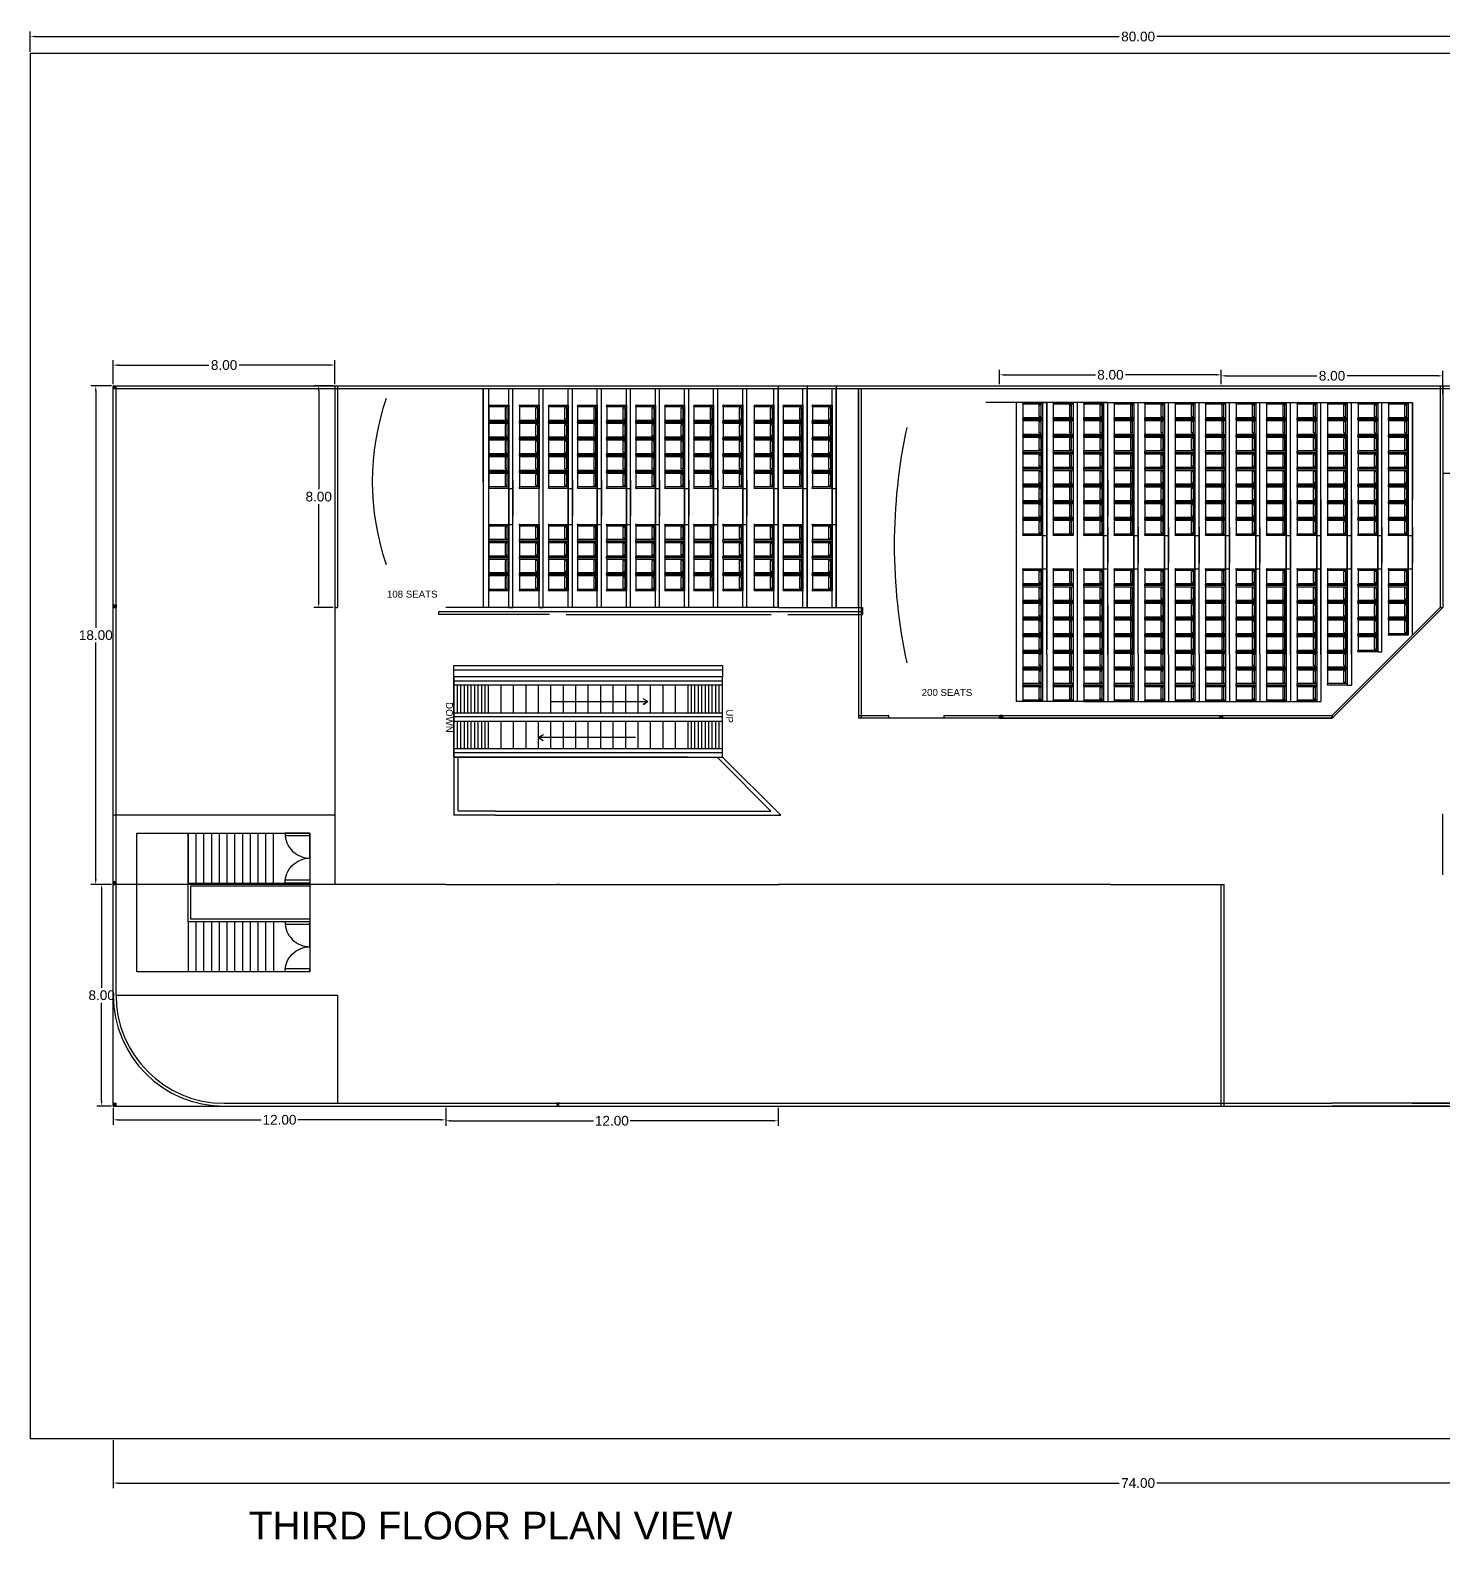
# Model space of a CAD drawing. Header units: metres. Extents: x 53 to 321, y 12 to 144.
# Drawn here: x 149.2 to 200.2, y 89.5 to 144 of the extents above; entities that cross this region are included whole.
import ezdxf

# ---------------------------------------------------------------- set-up
doc = ezdxf.new("R2010")
doc.units = ezdxf.units.M
doc.header["$MEASUREMENT"] = 0
doc.linetypes.add('ACAD_ISO03W100', pattern=[30, 12, -18])
for name, color, linetype in [('Dimensions', 50, 'Continuous'), ('doors', 190, 'Continuous'), ('Escalators', 130, 'Continuous'), ('Exterior', 7, 'Continuous'), ('Interior Boundaries', 252, 'Continuous'), ('Plot Boundary', 102, 'Continuous'), ('theater arrangements', 6, 'Continuous'), ('void', 211, 'Continuous')]:
    doc.layers.add(name, color=color, linetype=linetype)
doc.styles.get("Standard").update_dxf_attribs({"font": 'arial.ttf'})
doc.dimstyles.get("Standard").update_dxf_attribs({"dimtxt": 0.35, "dimasz": 0.18, "dimexe": 0.18, "dimexo": 0.0625, "dimgap": 0.09, "dimtad": 0, "dimtih": 1, "dimtoh": 1, "dimzin": 0, "dimdsep": 46, "dimtxsty": 'Standard', "dimcen": 0.5, "dimadec": 0, "dimazin": 0, "dimtfac": 1, "dimtofl": 0, "dimtmove": 0, "dimatfit": 3, "dimfxl": 1, "dimtolj": 1, "dimtzin": 0, "dimarcsym": 0})

# ---------------------------------------------------------------- blocks, each defined once
blk = doc.blocks.new('*D370')
at = {"layer": 'Defpoints', "color": 0, "transparency": 16777216}
for p in [(152.197, 93.173), (226.197, 93.173), (226.197, 91.562)]:
    blk.add_point(p, dxfattribs=at)
at = {"layer": 'Dimensions', "color": 0, "lineweight": -2, "transparency": 16777216}
for p, q in [((152.197, 93.111), (152.197, 91.382)), ((226.197, 93.111), (226.197, 91.382)), ((152.377, 91.562), (188.518, 91.562)), ((226.017, 91.562), (189.875, 91.562))]:
    blk.add_line(p, q, dxfattribs=at)
at = {"layer": 'Dimensions', "color": 0, "transparency": 16777216}
for points in [[(152.377, 91.592), (152.377, 91.532), (152.197, 91.562)], [(226.017, 91.592), (226.017, 91.532), (226.197, 91.562)]]:
    blk.add_solid(points, dxfattribs=at)
at = {"layer": 'Dimensions', "color": 0, "transparency": 16777216, "insert": (189.197, 91.562), "char_height": 0.35, "attachment_point": 5}
blk.add_mtext('\\A1;74.00', dxfattribs=at)
blk = doc.blocks.new('*D369')
at = {"layer": 'Defpoints', "color": 0, "transparency": 16777216}
for p in [(229.197, 143.785), (149.197, 143.173), (229.197, 143.173)]:
    blk.add_point(p, dxfattribs=at)
at = {"layer": 'Plot Boundary', "color": 0, "lineweight": -2, "transparency": 16777216}
for p, q in [((149.197, 143.236), (149.197, 143.965)), ((229.197, 143.236), (229.197, 143.965)), ((149.377, 143.785), (188.516, 143.785)), ((229.017, 143.785), (189.877, 143.785))]:
    blk.add_line(p, q, dxfattribs=at)
at = {"layer": 'Plot Boundary', "color": 0, "transparency": 16777216}
for points in [[(149.377, 143.815), (149.377, 143.755), (149.197, 143.785)], [(229.017, 143.815), (229.017, 143.755), (229.197, 143.785)]]:
    blk.add_solid(points, dxfattribs=at)
at = {"layer": 'Plot Boundary', "color": 0, "transparency": 16777216, "insert": (189.197, 143.785), "char_height": 0.35, "attachment_point": 5}
blk.add_mtext('\\A1;80.00', dxfattribs=at)
blk = doc.blocks.new('seat')
at = {"layer": 'theater arrangements'}
for p, q in [((-0.7, 0.3), (0, 0.3)), ((-0.7, -0.25), (-0.7, 0.25)), ((-0.7, 0.25), (0, 0.25)), ((-0.05, 0.2), (-0.13, 0.2)), ((-0.13, 0.2), (-0.13, -0.2)), ((-0.05, -0.2), (-0.05, 0.2)), ((0, 0.3), (0, 0.25)), ((0, 0.25), (0, -0.25)), ((0, 0.25), (0, -0.3)), ((0, -0.25), (-0.7, -0.25)), ((0, -0.3), (-0.7, -0.3)), ((-0.1, -0.2), (-0.13, -0.2)), ((-0.1, -0.2), (-0.05, -0.2)), ((0, -0.25), (-0.05, -0.25))]:
    blk.add_line(p, q, dxfattribs=at)
for centre in [(-0.7, 0.275), (-0.7, -0.275)]:
    blk.add_arc(centre, 0.025, 90, 270, dxfattribs=at)
blk = doc.blocks.new('*U378')
at = {"layer": 'theater arrangements'}
for p, q in [((0.2875, 5.4), (0.3775, 5.4)), ((0.2875, 5.4), (0.4375, 5.4)), ((0.4375, 4.2), (0.4375, 5.4)), ((0.2875, -3.7), (0.2875, 4.2)), ((0.4375, -3.7), (0.4375, 4.2)), ((0.2875, 0.6), (0.2875, -0.7)), ((0.2875, 0.6), (0.4375, 0.6)), ((0.4375, 0.25), (0.4375, 0.9)), ((0.4375, 0.9), (0.4375, -0.4)), ((0.2875, -0.6), (0.4375, -0.6)), ((0.4375, -3.7), (0.4375, -5.4))]:
    blk.add_line(p, q, dxfattribs=at)
for p in [(0.2875, 5.1), (0.2875, 4.5), (0.2875, 3.9), (0.2875, 3.3), (0.2875, 2.7), (0.2875, 2.1), (0.2875, 1.5), (0.2875, 0.9), (0.2875, -0.9), (0.2875, -1.5), (0.2875, -2.1), (0.2875, -2.7), (0.2875, -3.3), (0.2875, -3.9), (0.2875, -4.5), (0.2875, -5.1)]:
    blk.add_blockref('seat', p, dxfattribs=at)
blk = doc.blocks.new('*U379')
at = {"layer": 'theater arrangements', "color": 0, "linetype": 'ByBlock', "lineweight": -2, "transparency": 16777216}
for p in [(0, 0), (1.1, 0), (2.2, 0), (3.3, 0), (4.4, 0)]:
    blk.add_blockref('*U378', p, dxfattribs=at)
blk = doc.blocks.new('*D765')
at = {"layer": 'Defpoints', "color": 0, "transparency": 16777216}
for p in [(152.197, 93.173), (226.197, 93.173), (226.197, 91.562)]:
    blk.add_point(p, dxfattribs=at)
at = {"layer": 'Dimensions', "color": 0, "lineweight": -2, "transparency": 16777216}
for p, q in [((152.197, 93.111), (152.197, 91.382)), ((226.197, 93.111), (226.197, 91.382)), ((152.377, 91.562), (188.518, 91.562)), ((226.017, 91.562), (189.875, 91.562))]:
    blk.add_line(p, q, dxfattribs=at)
at = {"layer": 'Dimensions', "color": 0, "transparency": 16777216}
for points in [[(152.377, 91.592), (152.377, 91.532), (152.197, 91.562)], [(226.017, 91.592), (226.017, 91.532), (226.197, 91.562)]]:
    blk.add_solid(points, dxfattribs=at)
at = {"layer": 'Dimensions', "color": 0, "transparency": 16777216, "insert": (189.197, 91.562), "char_height": 0.35, "attachment_point": 5}
blk.add_mtext('\\A1;74.00', dxfattribs=at)
blk = doc.blocks.new('*D767')
at = {"layer": 'Defpoints', "color": 0, "transparency": 16777216}
for p in [(152.197, 105.173), (164.197, 105.173), (164.197, 104.676)]:
    blk.add_point(p, dxfattribs=at)
at = {"layer": 'Dimensions', "color": 0, "lineweight": -2, "transparency": 16777216}
for p, q in [((152.197, 105.111), (152.197, 104.496)), ((152.377, 104.676), (157.533, 104.676)), ((164.017, 104.676), (158.86, 104.676)), ((164.197, 105.111), (164.197, 104.496))]:
    blk.add_line(p, q, dxfattribs=at)
at = {"layer": 'Dimensions', "color": 0, "transparency": 16777216}
for points in [[(152.377, 104.706), (152.377, 104.646), (152.197, 104.676)], [(164.017, 104.706), (164.017, 104.646), (164.197, 104.676)]]:
    blk.add_solid(points, dxfattribs=at)
at = {"layer": 'Dimensions', "color": 0, "transparency": 16777216, "insert": (158.197, 104.676), "char_height": 0.35, "attachment_point": 5}
blk.add_mtext('\\A1;12.00', dxfattribs=at)
blk = doc.blocks.new('*D768')
at = {"layer": 'Defpoints', "color": 0, "transparency": 16777216}
for p in [(164.197, 105.173), (176.197, 105.173), (176.197, 104.641)]:
    blk.add_point(p, dxfattribs=at)
at = {"layer": 'Dimensions', "color": 0, "lineweight": -2, "transparency": 16777216}
for p, q in [((164.197, 105.111), (164.197, 104.461)), ((176.197, 105.111), (176.197, 104.461)), ((164.377, 104.641), (169.533, 104.641)), ((176.017, 104.641), (170.86, 104.641))]:
    blk.add_line(p, q, dxfattribs=at)
at = {"layer": 'Dimensions', "color": 0, "transparency": 16777216}
for points in [[(164.377, 104.671), (164.377, 104.611), (164.197, 104.641)], [(176.017, 104.671), (176.017, 104.611), (176.197, 104.641)]]:
    blk.add_solid(points, dxfattribs=at)
at = {"layer": 'Dimensions', "color": 0, "transparency": 16777216, "insert": (170.197, 104.641), "char_height": 0.35, "attachment_point": 5}
blk.add_mtext('\\A1;12.00', dxfattribs=at)
blk = doc.blocks.new('*D769')
at = {"layer": 'Defpoints', "color": 0, "transparency": 16777216}
for p in [(151.777, 113.173), (152.197, 113.173), (152.197, 105.173)]:
    blk.add_point(p, dxfattribs=at)
at = {"layer": 'Dimensions', "color": 0, "lineweight": -2, "transparency": 16777216}
for p, q in [((152.134, 113.173), (151.597, 113.173)), ((151.777, 112.993), (151.777, 109.442)), ((151.777, 105.353), (151.777, 108.905)), ((152.134, 105.173), (151.597, 105.173))]:
    blk.add_line(p, q, dxfattribs=at)
at = {"layer": 'Dimensions', "color": 0, "transparency": 16777216}
for points in [[(151.747, 112.993), (151.807, 112.993), (151.777, 113.173)], [(151.747, 105.353), (151.807, 105.353), (151.777, 105.173)]]:
    blk.add_solid(points, dxfattribs=at)
at = {"layer": 'Dimensions', "color": 0, "transparency": 16777216, "insert": (151.777, 109.173), "char_height": 0.35, "attachment_point": 5}
blk.add_mtext('\\A1;8.00', dxfattribs=at)
blk = doc.blocks.new('*D770')
at = {"layer": 'Defpoints', "color": 0, "transparency": 16777216}
for p in [(151.564, 131.173), (152.197, 131.173), (152.197, 113.173)]:
    blk.add_point(p, dxfattribs=at)
at = {"layer": 'Dimensions', "color": 0, "lineweight": -2, "transparency": 16777216}
for p, q in [((152.134, 131.173), (151.384, 131.173)), ((151.564, 130.993), (151.564, 122.442)), ((151.564, 113.353), (151.564, 121.905)), ((152.134, 113.173), (151.384, 113.173))]:
    blk.add_line(p, q, dxfattribs=at)
at = {"layer": 'Dimensions', "color": 0, "transparency": 16777216}
for points in [[(151.534, 130.993), (151.594, 130.993), (151.564, 131.173)], [(151.534, 113.353), (151.594, 113.353), (151.564, 113.173)]]:
    blk.add_solid(points, dxfattribs=at)
at = {"layer": 'Dimensions', "color": 0, "transparency": 16777216, "insert": (151.564, 122.173), "char_height": 0.35, "attachment_point": 5}
blk.add_mtext('\\A1;18.00', dxfattribs=at)
blk = doc.blocks.new('*D771')
at = {"layer": 'Defpoints', "color": 0, "transparency": 16777216}
for p in [(160.197, 131.924), (152.197, 131.173), (160.197, 131.173)]:
    blk.add_point(p, dxfattribs=at)
at = {"layer": 'Dimensions', "color": 0, "lineweight": -2, "transparency": 16777216}
for p, q in [((152.197, 131.236), (152.197, 132.104)), ((152.377, 131.924), (155.652, 131.924)), ((160.017, 131.924), (156.741, 131.924)), ((160.197, 131.236), (160.197, 132.104))]:
    blk.add_line(p, q, dxfattribs=at)
at = {"layer": 'Dimensions', "color": 0, "transparency": 16777216}
for points in [[(152.377, 131.954), (152.377, 131.894), (152.197, 131.924)], [(160.017, 131.954), (160.017, 131.894), (160.197, 131.924)]]:
    blk.add_solid(points, dxfattribs=at)
at = {"layer": 'Dimensions', "color": 0, "transparency": 16777216, "insert": (156.197, 131.924), "char_height": 0.35, "attachment_point": 5}
blk.add_mtext('\\A1;8.00', dxfattribs=at)
blk = doc.blocks.new('*D772')
at = {"layer": 'Defpoints', "color": 0, "transparency": 16777216}
for p in [(192.197, 131.571), (184.197, 131.173), (192.197, 131.173)]:
    blk.add_point(p, dxfattribs=at)
at = {"layer": 'Dimensions', "color": 0, "lineweight": -2, "transparency": 16777216}
for p, q in [((184.197, 131.236), (184.197, 131.751)), ((184.377, 131.571), (187.652, 131.571)), ((192.017, 131.571), (188.741, 131.571)), ((192.197, 131.236), (192.197, 131.751))]:
    blk.add_line(p, q, dxfattribs=at)
at = {"layer": 'Dimensions', "color": 0, "transparency": 16777216}
for points in [[(184.377, 131.601), (184.377, 131.541), (184.197, 131.571)], [(192.017, 131.601), (192.017, 131.541), (192.197, 131.571)]]:
    blk.add_solid(points, dxfattribs=at)
at = {"layer": 'Dimensions', "color": 0, "transparency": 16777216, "insert": (188.197, 131.571), "char_height": 0.35, "attachment_point": 5}
blk.add_mtext('\\A1;8.00', dxfattribs=at)
blk = doc.blocks.new('*D762')
at = {"layer": 'Defpoints', "color": 0, "transparency": 16777216}
for p in [(200.197, 131.536), (192.197, 131.173), (200.197, 130.823)]:
    blk.add_point(p, dxfattribs=at)
at = {"layer": 'Dimensions', "color": 0, "lineweight": -2, "transparency": 16777216}
for p, q in [((192.197, 131.236), (192.197, 131.716)), ((192.377, 131.536), (195.652, 131.536)), ((200.017, 131.536), (196.741, 131.536)), ((200.197, 130.886), (200.197, 131.716))]:
    blk.add_line(p, q, dxfattribs=at)
at = {"layer": 'Dimensions', "color": 0, "transparency": 16777216}
for points in [[(192.377, 131.566), (192.377, 131.506), (192.197, 131.536)], [(200.017, 131.566), (200.017, 131.506), (200.197, 131.536)]]:
    blk.add_solid(points, dxfattribs=at)
at = {"layer": 'Dimensions', "color": 0, "transparency": 16777216, "insert": (196.197, 131.536), "char_height": 0.35, "attachment_point": 5}
blk.add_mtext('\\A1;8.00', dxfattribs=at)
blk = doc.blocks.new('*D764')
at = {"layer": 'Defpoints', "color": 0, "transparency": 16777216}
for p in [(160.197, 131.173), (159.613, 123.173), (160.197, 123.173)]:
    blk.add_point(p, dxfattribs=at)
at = {"layer": 'Dimensions', "color": 0, "lineweight": -2, "transparency": 16777216}
for p, q in [((160.134, 131.173), (159.433, 131.173)), ((159.613, 130.993), (159.613, 127.442)), ((159.613, 123.353), (159.613, 126.905)), ((160.134, 123.173), (159.433, 123.173))]:
    blk.add_line(p, q, dxfattribs=at)
at = {"layer": 'Dimensions', "color": 0, "transparency": 16777216}
for points in [[(159.583, 130.993), (159.643, 130.993), (159.613, 131.173)], [(159.583, 123.353), (159.643, 123.353), (159.613, 123.173)]]:
    blk.add_solid(points, dxfattribs=at)
at = {"layer": 'Dimensions', "color": 0, "transparency": 16777216, "insert": (159.613, 127.173), "char_height": 0.35, "attachment_point": 5}
blk.add_mtext('\\A1;8.00', dxfattribs=at)
blk = doc.blocks.new('*D777')
at = {"layer": 'Defpoints', "color": 0, "transparency": 16777216}
for p in [(229.197, 143.785), (149.197, 143.173), (229.197, 143.173)]:
    blk.add_point(p, dxfattribs=at)
at = {"layer": 'Plot Boundary', "color": 0, "lineweight": -2, "transparency": 16777216}
for p, q in [((149.197, 143.236), (149.197, 143.965)), ((229.197, 143.236), (229.197, 143.965)), ((149.377, 143.785), (188.516, 143.785)), ((229.017, 143.785), (189.877, 143.785))]:
    blk.add_line(p, q, dxfattribs=at)
at = {"layer": 'Plot Boundary', "color": 0, "transparency": 16777216}
for points in [[(149.377, 143.815), (149.377, 143.755), (149.197, 143.785)], [(229.017, 143.815), (229.017, 143.755), (229.197, 143.785)]]:
    blk.add_solid(points, dxfattribs=at)
at = {"layer": 'Plot Boundary', "color": 0, "transparency": 16777216, "insert": (189.197, 143.785), "char_height": 0.35, "attachment_point": 5}
blk.add_mtext('\\A1;80.00', dxfattribs=at)
blk = doc.blocks.new('*U751')
at = {"layer": 'Exterior'}
blk.add_line((0, 0.9), (0, -0.9), dxfattribs=at)
blk = doc.blocks.new('*U752')
at = {"layer": 'Exterior', "color": 0, "linetype": 'ByBlock', "lineweight": -2, "transparency": 16777216}
for p in [(0, 3.2), (0.28, 3.2), (0.56, 3.2), (0.84, 3.2), (1.12, 3.2), (1.4, 3.2), (1.68, 3.2), (1.96, 3.2), (2.24, 3.2), (2.52, 3.2), (2.8, 3.2), (0, 0), (0.28, 0), (0.56, 0), (0.84, 0), (1.12, 0), (1.4, 0), (1.68, 0), (1.96, 0), (2.24, 0), (2.52, 0), (2.8, 0)]:
    blk.add_blockref('*U751', p, dxfattribs=at)
blk = doc.blocks.new('*U757')
at = {"layer": 'Escalators'}
blk.add_line((0, 0.5), (0, -0.5), dxfattribs=at)
blk = doc.blocks.new('*U758')
at = {"layer": 'Escalators', "color": 0, "linetype": 'ByBlock', "lineweight": -2, "transparency": 16777216}
for p in [(0, 1.3), (0.45, 1.3), (0.9, 1.3), (1.35, 1.3), (1.8, 1.3), (2.25, 1.3), (2.7, 1.3), (3.15, 1.3), (3.6, 1.3), (4.05, 1.3), (4.5, 1.3), (4.95, 1.3), (5.4, 1.3), (5.85, 1.3), (6.3, 1.3), (6.75, 1.3), (0, 0), (0.45, 0), (0.9, 0), (1.35, 0), (1.8, 0), (2.25, 0), (2.7, 0), (3.15, 0), (3.6, 0), (4.05, 0), (4.5, 0), (4.95, 0), (5.4, 0), (5.85, 0), (6.3, 0), (6.75, 0)]:
    blk.add_blockref('*U757', p, dxfattribs=at)
blk = doc.blocks.new('*U753')
at = {"layer": 'Escalators'}
blk.add_line((0, 0.5), (0, -0.5), dxfattribs=at)
blk = doc.blocks.new('*U754')
at = {"layer": 'Escalators', "color": 0, "linetype": 'ByBlock', "lineweight": -2, "transparency": 16777216}
for p in [(0, 1.3), (0.125, 1.3), (0.25, 1.3), (0.375, 1.3), (0.5, 1.3), (0.625, 1.3), (0.75, 1.3), (0.875, 1.3), (1, 1.3), (1.125, 1.3), (0, 0), (0.125, 0), (0.25, 0), (0.375, 0), (0.5, 0), (0.625, 0), (0.75, 0), (0.875, 0), (1, 0), (1.125, 0)]:
    blk.add_blockref('*U753', p, dxfattribs=at)
blk = doc.blocks.new('*U755')
at = {"layer": 'Escalators'}
blk.add_line((0, 0.5), (0, -0.5), dxfattribs=at)
blk = doc.blocks.new('*U756')
at = {"layer": 'Escalators', "color": 0, "linetype": 'ByBlock', "lineweight": -2, "transparency": 16777216}
for p in [(0, 1.3), (0.125, 1.3), (0.25, 1.3), (0.375, 1.3), (0.5, 1.3), (0.625, 1.3), (0.75, 1.3), (0.875, 1.3), (1, 1.3), (1.125, 1.3), (0, 0), (0.125, 0), (0.25, 0), (0.375, 0), (0.5, 0), (0.625, 0), (0.75, 0), (0.875, 0), (1, 0), (1.125, 0)]:
    blk.add_blockref('*U755', p, dxfattribs=at)

msp = doc.modelspace()

# ---------------------------------------------------------------- linework, layer by layer
at = {"layer": 'Dimensions'}
for p, q in [((167.997, 119.773), (171.497, 119.773)), ((171.497, 119.773), (171.323, 119.873)), ((171.497, 119.773), (171.323, 119.673)), ((171.323, 119.673), (171.497, 119.773)), ((167.547, 118.473), (167.72, 118.573)), ((167.72, 118.573), (167.547, 118.473)), ((171.047, 118.473), (167.547, 118.473)), ((167.547, 118.473), (167.72, 118.373)), ((200.147, 105.273), (200.097, 105.273))]:
    msp.add_line(p, q, dxfattribs=at)
at = {"layer": 'doors'}
msp.add_line((159.297, 110.023), (159.297, 110.123), dxfattribs=at)
for points in [[(159.297, 114.123), (159.297, 115.023), (158.397, 115.023, 0.414214)], [(159.297, 114.123), (159.297, 113.223), (158.397, 113.223, -0.414214)], [(159.297, 110.923), (159.297, 111.823), (158.397, 111.823, 0.414214)], [(159.297, 110.923), (159.297, 110.023), (158.397, 110.023, -0.414214)]]:
    msp.add_lwpolyline(points, format="xyb", close=True, dxfattribs=at)
for points in [[(159.297, 114.923), (159.197, 114.923), (158.397, 114.923)], [(159.297, 113.323), (159.197, 113.323), (158.397, 113.323)], [(159.297, 111.723), (159.197, 111.723), (158.397, 111.723)], [(159.297, 110.123), (159.197, 110.123), (158.397, 110.123)]]:
    msp.add_lwpolyline(points, dxfattribs=at)
at = {"layer": 'Escalators'}
for p, q in [((164.497, 120.523), (164.497, 120.673)), ((174.197, 120.673), (164.497, 120.673)), ((164.497, 120.373), (164.497, 120.523)), ((164.497, 120.373), (164.497, 120.523)), ((164.497, 120.523), (174.197, 120.523)), ((174.197, 117.773), (174.197, 120.673)), ((174.197, 120.373), (174.197, 120.523)), ((164.497, 119.373), (164.497, 120.373)), ((174.197, 120.373), (164.497, 120.373)), ((165.747, 119.373), (165.747, 120.373)), ((174.197, 119.373), (174.197, 120.373)), ((164.497, 119.223), (164.497, 119.373)), ((164.497, 119.223), (164.497, 119.373)), ((164.497, 119.373), (174.197, 119.373)), ((174.197, 119.223), (174.197, 119.373)), ((164.497, 119.073), (164.497, 119.223)), ((174.197, 119.223), (164.497, 119.223)), ((164.497, 118.073), (164.497, 119.073)), ((164.497, 119.073), (174.197, 119.073)), ((165.747, 118.073), (165.747, 119.073)), ((172.947, 118.073), (172.947, 119.073)), ((174.197, 119.073), (174.197, 119.223)), ((174.197, 119.073), (174.197, 119.223)), ((174.197, 118.073), (174.197, 119.073)), ((164.497, 117.923), (164.497, 118.073)), ((165.747, 118.073), (164.497, 118.073)), ((165.747, 117.923), (164.497, 117.923)), ((165.747, 117.923), (164.497, 117.923)), ((164.497, 117.773), (164.497, 117.923)), ((165.747, 117.773), (164.497, 117.773)), ((172.947, 118.073), (165.747, 118.073)), ((172.947, 117.923), (165.747, 117.923)), ((172.947, 117.773), (165.747, 117.773)), ((174.197, 118.073), (172.947, 118.073)), ((174.197, 117.923), (172.947, 117.923)), ((172.947, 117.773), (174.197, 117.773)), ((174.197, 117.923), (174.197, 118.073)), ((174.197, 117.773), (174.197, 117.923))]:
    msp.add_line(p, q, dxfattribs=at)
at = {"layer": 'Exterior'}
for p, q in [((152.197, 113.173), (152.197, 131.173)), ((152.197, 131.173), (216.197, 131.173)), ((152.197, 131.173), (152.297, 131.073)), ((152.297, 131.173), (152.197, 131.073)), ((152.197, 131.073), (216.197, 131.073)), ((152.297, 113.173), (152.297, 131.173)), ((160.197, 131.173), (160.197, 123.173)), ((160.197, 131.173), (176.197, 131.173)), ((160.297, 131.173), (160.297, 123.173)), ((176.197, 131.173), (176.197, 123.173)), ((176.197, 131.173), (184.197, 131.173)), ((179.097, 131.073), (179.097, 119.173)), ((179.097, 123.173), (179.097, 131.073)), ((179.197, 131.073), (179.197, 119.173)), ((192.197, 131.173), (200.197, 131.173)), ((200.097, 131.173), (200.097, 123.173)), ((200.197, 131.173), (200.197, 123.173)), ((200.197, 131.173), (200.197, 128.373)), ((200.197, 130.823), (200.197, 128.023)), ((200.197, 128.023), (205.397, 128.023)), ((152.197, 123.173), (152.197, 123.273)), ((152.197, 123.273), (152.297, 123.273)), ((152.297, 123.173), (152.197, 123.273)), ((152.297, 123.273), (152.197, 123.173)), ((152.297, 123.273), (152.297, 123.173)), ((152.197, 123.173), (152.297, 123.173)), ((160.197, 123.173), (160.297, 123.173)), ((163.947, 122.923), (163.947, 123.023)), ((163.947, 123.023), (176.698, 123.023)), ((167.947, 122.923), (163.947, 122.923)), ((168.547, 122.923), (175.947, 122.923)), ((176.197, 123.173), (176.297, 123.173)), ((176.547, 122.923), (179.247, 122.923)), ((176.698, 123.023), (179.247, 123.023)), ((179.247, 123.173), (179.247, 122.923)), ((200.197, 123.173), (196.197, 119.173)), ((196.197, 119.273), (200.097, 123.173)), ((200.097, 123.173), (200.197, 123.173)), ((179.097, 119.273), (180.197, 119.273)), ((180.197, 119.173), (179.097, 119.173)), ((180.197, 119.173), (180.197, 119.273)), ((182.197, 119.173), (182.197, 119.273)), ((182.197, 119.273), (184.197, 119.273)), ((184.197, 119.173), (182.197, 119.173)), ((184.197, 119.173), (184.197, 119.273)), ((184.197, 119.273), (184.297, 119.273)), ((184.197, 119.173), (184.297, 119.273)), ((184.297, 119.273), (184.197, 119.273)), ((184.197, 119.273), (184.297, 119.173)), ((184.197, 119.273), (192.247, 119.273)), ((184.197, 119.173), (184.297, 119.173)), ((184.297, 119.273), (184.297, 119.173)), ((192.247, 119.173), (184.297, 119.173)), ((192.147, 119.173), (192.147, 119.273)), ((192.147, 119.273), (192.247, 119.273)), ((192.247, 119.173), (192.147, 119.273)), ((192.147, 119.273), (192.147, 119.173)), ((192.147, 119.173), (192.247, 119.273)), ((192.147, 119.173), (192.247, 119.173)), ((192.247, 119.273), (192.247, 119.173)), ((192.247, 119.273), (196.197, 119.273)), ((196.197, 119.173), (192.247, 119.173)), ((196.197, 119.273), (196.197, 119.173)), ((196.197, 119.173), (196.197, 119.273)), ((200.197, 113.523), (200.197, 115.723)), ((154.897, 113.223), (154.897, 115.023)), ((157.977, 113.223), (157.977, 115.023)), ((152.297, 113.273), (152.197, 113.273)), ((152.197, 113.273), (152.197, 113.21)), ((152.197, 113.173), (152.297, 113.273)), ((152.297, 113.273), (152.197, 113.273)), ((152.197, 113.273), (152.297, 113.173)), ((152.197, 113.21), (152.197, 113.173)), ((152.197, 105.173), (152.197, 113.173)), ((152.197, 113.173), (152.297, 113.173)), ((152.297, 113.173), (152.297, 113.273)), ((152.297, 109.173), (152.297, 113.173)), ((154.897, 113.223), (157.977, 113.223)), ((154.897, 111.823), (154.897, 113.223)), ((157.977, 113.223), (159.297, 113.223)), ((168.197, 113.173), (168.297, 113.173)), ((168.197, 113.173), (168.297, 113.173)), ((168.297, 113.173), (168.197, 113.173)), ((168.197, 113.173), (168.297, 113.173)), ((168.297, 113.173), (168.197, 113.173)), ((168.197, 113.173), (168.297, 113.173)), ((176.147, 113.173), (176.247, 113.173)), ((192.197, 105.173), (192.197, 113.173)), ((192.297, 105.173), (192.297, 113.173)), ((157.977, 111.823), (154.897, 111.823)), ((159.297, 111.823), (157.977, 111.823)), ((157.977, 111.823), (157.977, 110.023)), ((152.197, 109.173), (152.197, 109.173)), ((152.297, 109.173), (160.297, 109.173)), ((160.297, 109.173), (160.297, 105.273)), ((152.197, 105.273), (152.297, 105.273)), ((152.197, 105.173), (152.197, 105.273)), ((152.197, 105.273), (152.297, 105.173)), ((152.297, 105.273), (152.197, 105.173)), ((152.297, 105.173), (152.297, 105.273)), ((152.297, 105.173), (152.297, 105.273)), ((152.297, 105.173), (152.297, 105.273)), ((156.197, 105.273), (164.197, 105.273)), ((164.197, 105.273), (196.197, 105.273)), ((168.247, 105.223), (168.197, 105.273)), ((168.197, 105.273), (168.297, 105.273)), ((168.27, 105.273), (168.197, 105.273)), ((168.197, 105.273), (168.297, 105.273)), ((168.247, 105.223), (168.197, 105.173)), ((168.297, 105.273), (168.247, 105.223)), ((168.297, 105.173), (168.247, 105.223)), ((168.297, 105.273), (168.27, 105.273)), ((223.183, 105.273), (196.197, 105.273)), ((199.097, 105.273), (216.197, 105.273)), ((152.197, 105.173), (196.197, 105.173)), ((152.197, 105.173), (176.197, 105.173)), ((152.197, 105.173), (164.197, 105.173)), ((156.197, 105.173), (156.197, 105.173)), ((168.197, 105.173), (168.297, 105.173)), ((176.197, 105.173), (216.197, 105.173)), ((176.197, 105.173), (183.197, 105.173)), ((176.197, 105.173), (188.197, 105.173)), ((188.197, 105.173), (193.397, 105.173)), ((226.197, 105.173), (196.197, 105.173)), ((198.697, 105.173), (198.997, 105.173))]:
    msp.add_line(p, q, dxfattribs=at)
msp.add_lwpolyline([(159.297, 113.223), (159.297, 110.023), (153.047, 110.023), (153.047, 112.923), (153.047, 113.523), (153.047, 115.023), (159.297, 115.023)], close=True, dxfattribs=at)
for points in [[(159.297, 111.823), (154.897, 111.823), (154.897, 113.223), (159.297, 113.223)], [(159.297, 111.923), (154.997, 111.923), (154.997, 113.123), (159.297, 113.123)]]:
    msp.add_lwpolyline(points, dxfattribs=at)
for radius in [4, 3.9]:
    msp.add_arc((156.197, 109.173), radius, 180, 270, dxfattribs=at)
at = {"layer": 'Interior Boundaries', "linetype": 'ACAD_ISO03W100'}
for p, q in [((176.197, 123.173), (160.197, 123.173)), ((164.497, 117.773), (174.197, 117.773)), ((160.197, 115.673), (152.197, 115.673)), ((164.197, 113.173), (152.197, 113.173))]:
    msp.add_line(p, q, dxfattribs=at)
at = {"layer": 'Interior Boundaries'}
for p, q in [((160.197, 123.173), (160.197, 113.173)), ((176.197, 123.173), (177.247, 123.173)), ((177.247, 123.173), (178.297, 123.173)), ((178.297, 123.173), (179.247, 123.173)), ((196.197, 119.173), (200.197, 123.173)), ((184.197, 119.173), (180.197, 119.173)), ((184.197, 119.173), (192.197, 119.173)), ((192.197, 119.173), (196.197, 119.173)), ((164.197, 113.173), (176.197, 113.173)), ((188.197, 113.173), (176.197, 113.173)), ((188.197, 113.173), (192.297, 113.173))]:
    msp.add_line(p, q, dxfattribs=at)
at = {"layer": 'Plot Boundary'}
msp.add_lwpolyline([(149.197, 93.173), (229.197, 93.173), (229.197, 143.173), (149.197, 143.173), (149.197, 93.173)], dxfattribs=at)
msp.add_lwpolyline([(149.197, 93.173), (229.197, 93.173), (229.197, 143.173), (149.197, 143.173), (149.197, 93.173)], dxfattribs=at)
at = {"layer": 'theater arrangements'}
for p, q in [((165.547, 128.461), (165.547, 131.073)), ((165.547, 131.073), (165.547, 123.173)), ((165.547, 131.073), (166.622, 131.073)), ((165.747, 131.073), (165.747, 123.173)), ((166.472, 123.173), (166.472, 131.073)), ((166.622, 123.173), (166.622, 131.073)), ((166.622, 131.073), (167.722, 131.073)), ((167.572, 123.173), (167.572, 131.073)), ((167.722, 123.173), (167.722, 131.073)), ((168.622, 123.173), (168.622, 131.073)), ((168.772, 123.173), (168.772, 131.073)), ((169.672, 123.173), (169.672, 131.073)), ((169.822, 123.173), (169.822, 131.073)), ((170.722, 123.173), (170.722, 131.073)), ((170.872, 123.173), (170.872, 131.073)), ((171.772, 123.173), (171.772, 131.073)), ((171.922, 123.173), (171.922, 131.073)), ((172.822, 123.173), (172.822, 131.073)), ((172.972, 123.173), (172.972, 131.073)), ((173.872, 123.173), (173.872, 131.073)), ((174.022, 123.173), (174.022, 131.073)), ((174.922, 123.173), (174.922, 131.073)), ((175.072, 123.173), (175.072, 131.073)), ((176.047, 123.173), (176.047, 131.073)), ((176.197, 123.173), (176.197, 131.073)), ((177.097, 123.173), (177.097, 131.073)), ((177.247, 131.173), (177.247, 123.173)), ((177.247, 123.173), (177.247, 131.073)), ((178.147, 123.173), (178.147, 131.073)), ((178.297, 131.173), (178.297, 123.173)), ((178.297, 123.173), (178.297, 131.073)), ((184.797, 130.573), (183.697, 130.573)), ((185.897, 130.573), (184.797, 130.573)), ((184.797, 130.573), (184.797, 121.991)), ((185.747, 130.573), (185.837, 130.573)), ((185.747, 130.573), (185.897, 130.573)), ((185.897, 129.373), (185.897, 130.573)), ((186.997, 130.573), (185.897, 130.573)), ((185.897, 130.573), (185.897, 121.651)), ((187.947, 130.573), (186.847, 130.573)), ((188.097, 130.573), (186.997, 130.573)), ((186.997, 130.573), (186.997, 121.671)), ((187.947, 123.173), (187.947, 130.573)), ((187.947, 130.573), (188.097, 130.573)), ((187.947, 130.573), (199.097, 130.573)), ((188.097, 123.173), (188.097, 130.573)), ((188.097, 129.373), (188.097, 130.573)), ((189.047, 130.573), (189.137, 130.573)), ((189.047, 130.573), (189.197, 130.573)), ((189.197, 129.373), (189.197, 130.573)), ((190.147, 130.573), (190.237, 130.573)), ((190.147, 130.573), (190.297, 130.573)), ((190.297, 129.373), (190.297, 130.573)), ((196.747, 130.573), (196.837, 130.573)), ((196.747, 130.573), (196.897, 130.573)), ((196.897, 129.373), (196.897, 130.573)), ((197.847, 130.573), (197.937, 130.573)), ((197.847, 130.573), (197.997, 130.573)), ((197.997, 129.373), (197.997, 130.573)), ((198.947, 130.573), (199.037, 130.573)), ((198.947, 130.573), (199.097, 130.573)), ((199.097, 130.573), (199.097, 127.073)), ((199.097, 129.373), (199.097, 130.573)), ((185.747, 121.473), (185.747, 129.373)), ((185.897, 121.473), (185.897, 129.373)), ((187.947, 121.473), (187.947, 129.373)), ((188.097, 121.473), (188.097, 129.373)), ((189.047, 121.473), (189.047, 129.373)), ((189.197, 121.473), (189.197, 129.373)), ((190.147, 121.473), (190.147, 129.373)), ((190.297, 121.473), (190.297, 129.373)), ((196.747, 121.473), (196.747, 129.373)), ((196.897, 121.473), (196.897, 129.373)), ((197.847, 121.573), (197.847, 129.373)), ((197.997, 121.573), (197.997, 129.373)), ((198.947, 122.173), (198.947, 129.373)), ((199.097, 122.215), (199.097, 129.373)), ((165.547, 127.711), (165.547, 128.461)), ((165.547, 128.461), (165.547, 126.961)), ((165.547, 127.72), (165.547, 124.348)), ((166.622, 127.123), (166.622, 127.773)), ((166.622, 127.773), (166.622, 126.473)), ((168.772, 127.123), (168.772, 127.773)), ((168.772, 127.773), (168.772, 126.473)), ((169.822, 127.123), (169.822, 127.773)), ((169.822, 127.773), (169.822, 126.473)), ((170.872, 127.123), (170.872, 127.773)), ((170.872, 127.773), (170.872, 126.473)), ((171.922, 127.123), (171.922, 127.773)), ((171.922, 127.773), (171.922, 126.473)), ((172.972, 127.123), (172.972, 127.773)), ((172.972, 127.773), (172.972, 126.473)), ((174.022, 127.123), (174.022, 127.773)), ((174.022, 127.773), (174.022, 126.473)), ((175.072, 127.123), (175.072, 127.773)), ((175.072, 127.773), (175.072, 126.473)), ((176.197, 127.123), (176.197, 127.773)), ((176.197, 127.773), (176.197, 126.473)), ((178.297, 127.123), (178.297, 127.773)), ((178.297, 127.773), (178.297, 126.473)), ((188.097, 127.123), (188.097, 127.773)), ((188.097, 127.773), (188.097, 126.473)), ((166.472, 127.473), (166.472, 126.173)), ((166.472, 127.473), (166.622, 127.473)), ((168.622, 127.473), (168.622, 126.173)), ((168.622, 127.473), (168.772, 127.473)), ((169.672, 127.473), (169.672, 126.173)), ((169.672, 127.473), (169.822, 127.473)), ((170.722, 127.473), (170.722, 126.173)), ((170.722, 127.473), (170.872, 127.473)), ((171.772, 127.473), (171.772, 126.173)), ((171.772, 127.473), (171.922, 127.473)), ((172.822, 127.473), (172.822, 126.173)), ((172.822, 127.473), (172.972, 127.473)), ((173.872, 127.473), (173.872, 126.173)), ((173.872, 127.473), (174.022, 127.473)), ((174.922, 127.473), (174.922, 126.173)), ((174.922, 127.473), (175.072, 127.473)), ((176.047, 127.473), (176.047, 126.173)), ((176.047, 127.473), (176.197, 127.473)), ((177.097, 127.473), (177.097, 126.173)), ((177.097, 127.473), (177.247, 127.473)), ((178.147, 127.473), (178.147, 126.173)), ((178.147, 127.473), (178.297, 127.473)), ((187.947, 127.473), (187.947, 126.173)), ((194.697, 127.073), (194.697, 119.773)), ((195.797, 127.073), (195.797, 119.773)), ((196.897, 127.073), (196.897, 120.92)), ((166.472, 126.173), (166.622, 126.173)), ((168.622, 126.173), (168.772, 126.173)), ((169.672, 126.173), (169.822, 126.173)), ((170.722, 126.173), (170.872, 126.173)), ((171.772, 126.173), (171.922, 126.173)), ((172.822, 126.173), (172.972, 126.173)), ((173.872, 126.173), (174.022, 126.173)), ((174.922, 126.173), (175.072, 126.173)), ((176.047, 126.173), (176.197, 126.173)), ((178.147, 126.173), (178.297, 126.173)), ((185.897, 125.423), (185.897, 126.073)), ((185.897, 126.073), (185.897, 124.773)), ((188.097, 125.423), (188.097, 126.073)), ((188.097, 126.073), (188.097, 124.773)), ((189.197, 125.423), (189.197, 126.073)), ((189.197, 126.073), (189.197, 124.773)), ((190.297, 125.423), (190.297, 126.073)), ((190.297, 126.073), (190.297, 124.773)), ((196.897, 125.423), (196.897, 126.073)), ((196.897, 126.073), (196.897, 124.773)), ((197.997, 125.423), (197.997, 126.073)), ((197.997, 126.073), (197.997, 124.773)), ((199.097, 125.423), (199.097, 126.073)), ((199.097, 126.073), (199.097, 124.773)), ((185.747, 125.773), (185.747, 124.473)), ((185.747, 125.773), (185.897, 125.773)), ((187.947, 125.773), (187.947, 124.473)), ((187.947, 125.773), (188.097, 125.773)), ((189.047, 125.773), (189.047, 124.473)), ((189.047, 125.773), (189.197, 125.773)), ((190.147, 125.773), (190.147, 124.473)), ((190.147, 125.773), (190.297, 125.773)), ((196.747, 125.773), (196.747, 124.473)), ((196.747, 125.773), (196.897, 125.773)), ((197.847, 125.773), (197.847, 124.473)), ((197.847, 125.773), (197.997, 125.773)), ((198.947, 125.773), (198.947, 124.473)), ((198.947, 125.773), (199.097, 125.773)), ((185.747, 124.573), (185.897, 124.573)), ((187.947, 124.573), (188.097, 124.573)), ((189.047, 124.573), (189.197, 124.573)), ((190.147, 124.573), (190.297, 124.573)), ((196.747, 124.573), (196.897, 124.573)), ((197.847, 124.573), (197.997, 124.573)), ((198.947, 124.573), (199.097, 124.573)), ((187.947, 123.273), (187.947, 119.773)), ((188.097, 123.273), (188.097, 119.773)), ((166.472, 123.173), (166.622, 123.173)), ((167.572, 123.173), (167.722, 123.173)), ((184.797, 121.991), (184.797, 119.773)), ((186.997, 121.671), (186.997, 119.773)), ((197.847, 121.573), (197.997, 121.573)), ((185.897, 121.473), (185.897, 119.773)), ((188.097, 121.473), (188.097, 119.773)), ((189.197, 121.473), (189.197, 119.773)), ((190.297, 121.473), (190.297, 119.773)), ((196.897, 121.473), (196.897, 120.373)), ((196.747, 120.373), (196.897, 120.373)), ((187.247, 119.773), (184.797, 119.773)), ((187.247, 119.773), (195.797, 119.773))]:
    msp.add_line(p, q, dxfattribs=at)
for centre, radius, start, end in [((170.797, 127.72), 9.25, 161.0754, 198.9246), ((200.707, 125.423), 20.314, 167.9234, 192.0766)]:
    msp.add_arc(centre, radius, start, end, dxfattribs=at)
at = {"layer": 'void'}
for p, q in [((164.497, 120.923), (164.497, 121.073)), ((164.497, 121.073), (174.197, 121.073)), ((174.197, 121.073), (174.197, 120.923)), ((164.497, 120.673), (164.497, 120.923)), ((164.497, 120.923), (174.197, 120.923)), ((164.497, 120.673), (164.497, 115.673)), ((174.197, 120.923), (174.197, 120.673)), ((174.197, 117.773), (174.197, 120.673)), ((164.647, 115.823), (164.647, 117.773)), ((174.091, 117.667), (173.985, 117.773)), ((174.197, 117.773), (176.297, 115.673)), ((174.091, 117.667), (175.935, 115.823)), ((165.997, 115.823), (175.935, 115.823)), ((165.997, 115.673), (176.297, 115.673))]:
    msp.add_line(p, q, dxfattribs=at)
at = {"layer": 'void', "linetype": 'ACAD_ISO03W100'}
for p, q in [((165.997, 115.673), (164.497, 115.673)), ((165.997, 115.823), (164.647, 115.823))]:
    msp.add_line(p, q, dxfattribs=at)

# ---------------------------------------------------------------- block references
at = {"layer": 'Escalators', "rotation": 179.9999999999991}
for name, p in [('*U756', (165.747, 119.873)), ('*U758', (172.947, 119.873)), ('*U754', (174.197, 119.873))]:
    msp.add_blockref(name, p, dxfattribs=at)
at = {"layer": 'Exterior'}
msp.add_blockref('*U752', (154.897, 110.923), dxfattribs=at)
at = {"layer": 'theater arrangements'}
for name, p in [('seat', (166.472, 130.173)), ('seat', (167.572, 130.173)), ('seat', (168.622, 130.173)), ('seat', (169.672, 130.173)), ('seat', (170.722, 130.173)), ('seat', (171.772, 130.173)), ('seat', (172.822, 130.173)), ('seat', (173.872, 130.173)), ('seat', (174.922, 130.173)), ('seat', (176.047, 130.173)), ('seat', (177.097, 130.173)), ('seat', (178.147, 130.173)), ('seat', (185.747, 130.273)), ('seat', (186.847, 130.273)), ('seat', (187.947, 130.273)), ('seat', (189.047, 130.273)), ('seat', (190.147, 130.273)), ('*U379', (190.959, 125.173)), ('seat', (196.747, 130.273)), ('seat', (197.847, 130.273)), ('seat', (198.947, 130.273)), ('seat', (166.472, 129.573)), ('seat', (167.572, 129.573)), ('seat', (168.622, 129.573)), ('seat', (169.672, 129.573)), ('seat', (170.722, 129.573)), ('seat', (171.772, 129.573)), ('seat', (172.822, 129.573)), ('seat', (173.872, 129.573)), ('seat', (174.922, 129.573)), ('seat', (176.047, 129.573)), ('seat', (177.097, 129.573)), ('seat', (178.147, 129.573)), ('seat', (185.747, 129.673)), ('seat', (186.847, 129.673)), ('seat', (187.947, 129.673)), ('seat', (189.047, 129.673)), ('seat', (190.147, 129.673)), ('seat', (196.747, 129.673)), ('seat', (197.847, 129.673)), ('seat', (198.947, 129.673)), ('seat', (166.472, 128.973)), ('seat', (167.572, 128.973)), ('seat', (168.622, 128.973)), ('seat', (169.672, 128.973)), ('seat', (170.722, 128.973)), ('seat', (171.772, 128.973)), ('seat', (172.822, 128.973)), ('seat', (173.872, 128.973)), ('seat', (174.922, 128.973)), ('seat', (176.047, 128.973)), ('seat', (177.097, 128.973)), ('seat', (178.147, 128.973)), ('seat', (185.747, 129.073)), ('seat', (186.847, 129.073)), ('seat', (187.947, 129.073)), ('seat', (189.047, 129.073)), ('seat', (190.147, 129.073)), ('seat', (196.747, 129.073)), ('seat', (197.847, 129.073)), ('seat', (198.947, 129.073)), ('seat', (166.472, 128.373)), ('seat', (167.572, 128.373)), ('seat', (168.622, 128.373)), ('seat', (169.672, 128.373)), ('seat', (170.722, 128.373)), ('seat', (171.772, 128.373)), ('seat', (172.822, 128.373)), ('seat', (173.872, 128.373)), ('seat', (174.922, 128.373)), ('seat', (176.047, 128.373)), ('seat', (177.097, 128.373)), ('seat', (178.147, 128.373)), ('seat', (185.747, 128.473)), ('seat', (186.847, 128.473)), ('seat', (187.947, 128.473)), ('seat', (189.047, 128.473)), ('seat', (190.147, 128.473)), ('seat', (196.747, 128.473)), ('seat', (197.847, 128.473)), ('seat', (198.947, 128.473)), ('seat', (185.747, 127.873)), ('seat', (186.847, 127.873)), ('seat', (187.947, 127.873)), ('seat', (189.047, 127.873)), ('seat', (190.147, 127.873)), ('seat', (196.747, 127.873)), ('seat', (197.847, 127.873)), ('seat', (198.947, 127.873)), ('seat', (166.472, 127.773)), ('seat', (167.572, 127.773)), ('seat', (168.622, 127.773)), ('seat', (169.672, 127.773)), ('seat', (170.722, 127.773)), ('seat', (171.772, 127.773)), ('seat', (172.822, 127.773)), ('seat', (173.872, 127.773)), ('seat', (174.922, 127.773)), ('seat', (176.047, 127.773)), ('seat', (177.097, 127.773)), ('seat', (178.147, 127.773)), ('seat', (185.747, 127.273)), ('seat', (186.847, 127.273)), ('seat', (187.947, 127.273)), ('seat', (189.047, 127.273)), ('seat', (190.147, 127.273)), ('seat', (196.747, 127.273)), ('seat', (197.847, 127.273)), ('seat', (198.947, 127.273)), ('seat', (185.747, 126.673)), ('seat', (186.847, 126.673)), ('seat', (187.947, 126.673)), ('seat', (189.047, 126.673)), ('seat', (190.147, 126.673)), ('seat', (196.747, 126.673)), ('seat', (197.847, 126.673)), ('seat', (198.947, 126.673)), ('seat', (166.472, 125.873)), ('seat', (167.572, 125.873)), ('seat', (168.622, 125.873)), ('seat', (169.672, 125.873)), ('seat', (170.722, 125.873)), ('seat', (171.772, 125.873)), ('seat', (172.822, 125.873)), ('seat', (173.872, 125.873)), ('seat', (174.922, 125.873)), ('seat', (176.047, 125.873)), ('seat', (177.097, 125.873)), ('seat', (178.147, 125.873)), ('seat', (185.747, 126.073)), ('seat', (186.847, 126.073)), ('seat', (187.947, 126.073)), ('seat', (189.047, 126.073)), ('seat', (190.147, 126.073)), ('seat', (196.747, 126.073)), ('seat', (197.847, 126.073)), ('seat', (198.947, 126.073)), ('seat', (166.472, 125.273)), ('seat', (167.572, 125.273)), ('seat', (168.622, 125.273)), ('seat', (169.672, 125.273)), ('seat', (170.722, 125.273)), ('seat', (171.772, 125.273)), ('seat', (172.822, 125.273)), ('seat', (173.872, 125.273)), ('seat', (174.922, 125.273)), ('seat', (176.047, 125.273)), ('seat', (177.097, 125.273)), ('seat', (178.147, 125.273)), ('seat', (166.472, 124.673)), ('seat', (167.572, 124.673)), ('seat', (168.622, 124.673)), ('seat', (169.672, 124.673)), ('seat', (170.722, 124.673)), ('seat', (171.772, 124.673)), ('seat', (172.822, 124.673)), ('seat', (173.872, 124.673)), ('seat', (174.922, 124.673)), ('seat', (176.047, 124.673)), ('seat', (177.097, 124.673)), ('seat', (178.147, 124.673)), ('seat', (166.472, 124.073)), ('seat', (167.572, 124.073)), ('seat', (168.622, 124.073)), ('seat', (169.672, 124.073)), ('seat', (170.722, 124.073)), ('seat', (171.772, 124.073)), ('seat', (172.822, 124.073)), ('seat', (173.872, 124.073)), ('seat', (174.922, 124.073)), ('seat', (176.047, 124.073)), ('seat', (177.097, 124.073)), ('seat', (178.147, 124.073)), ('seat', (185.747, 124.273)), ('seat', (186.847, 124.273)), ('seat', (187.947, 124.273)), ('seat', (189.047, 124.273)), ('seat', (190.147, 124.273)), ('seat', (196.747, 124.273)), ('seat', (197.847, 124.273)), ('seat', (198.947, 124.273)), ('seat', (185.747, 123.673)), ('seat', (186.847, 123.673)), ('seat', (187.947, 123.673)), ('seat', (189.047, 123.673)), ('seat', (190.147, 123.673)), ('seat', (196.747, 123.673)), ('seat', (197.847, 123.673)), ('seat', (198.947, 123.673)), ('seat', (185.747, 123.073)), ('seat', (186.847, 123.073)), ('seat', (187.947, 123.073)), ('seat', (189.047, 123.073)), ('seat', (190.147, 123.073)), ('seat', (196.747, 123.073)), ('seat', (197.847, 123.073)), ('seat', (198.947, 123.073)), ('seat', (185.747, 122.473)), ('seat', (186.847, 122.473)), ('seat', (187.947, 122.473)), ('seat', (189.047, 122.473)), ('seat', (190.147, 122.473)), ('seat', (196.747, 122.473)), ('seat', (197.847, 122.473)), ('seat', (198.947, 122.473)), ('seat', (185.747, 121.873)), ('seat', (186.847, 121.873)), ('seat', (187.947, 121.873)), ('seat', (189.047, 121.873)), ('seat', (190.147, 121.873)), ('seat', (196.747, 121.873)), ('seat', (197.847, 121.873)), ('seat', (185.747, 121.273)), ('seat', (186.847, 121.273)), ('seat', (187.947, 121.273)), ('seat', (189.047, 121.273)), ('seat', (190.147, 121.273)), ('seat', (196.747, 121.273)), ('seat', (185.747, 120.673)), ('seat', (186.847, 120.673)), ('seat', (187.947, 120.673)), ('seat', (189.047, 120.673)), ('seat', (190.147, 120.673)), ('seat', (196.747, 120.673)), ('seat', (185.747, 120.073)), ('seat', (186.847, 120.073)), ('seat', (187.947, 120.073)), ('seat', (189.047, 120.073)), ('seat', (190.147, 120.073))]:
    msp.add_blockref(name, p, dxfattribs=at)

# ---------------------------------------------------------------- texts
at = {"layer": 'Dimensions'}
msp.add_text('THIRD FLOOR PLAN VIEW', height=1, dxfattribs=at).set_placement((157.088, 89.527))
at = {"layer": 'Escalators'}
for s, p in [('DOWN', (164.208, 119.757)), ('UP', (174.319, 119.491))]:
    msp.add_text(s, height=0.25, rotation=270, dxfattribs=at).set_placement(p)
at = {"layer": 'theater arrangements'}
for s, p in [('108 SEATS', (162.077, 123.528)), ('200 SEATS', (181.383, 119.98))]:
    msp.add_text(s, height=0.25, dxfattribs=at).set_placement(p)

# ---------------------------------------------------------------- dimensions: what is measured, and where the dimension line sits
at = {"layer": 'Dimensions'}
for base, p1, p2, picture, middle in [((160.197, 131.924), (152.197, 131.173), (160.197, 131.173), '*D771', (156.197, 131.924)), ((192.197, 131.571), (184.197, 131.173), (192.197, 131.173), '*D772', (188.197, 131.571)), ((200.197, 131.536), (192.197, 131.173), (200.197, 130.823), '*D762', (196.197, 131.536)), ((164.197, 104.676), (152.197, 105.173), (164.197, 105.173), '*D767', (158.197, 104.676)), ((176.197, 104.641), (164.197, 105.173), (176.197, 105.173), '*D768', (170.197, 104.641)), ((226.197, 91.562), (152.197, 93.173), (226.197, 93.173), '*D370', (189.197, 91.562)), ((226.197, 91.562), (152.197, 93.173), (226.197, 93.173), '*D765', (189.197, 91.562))]:
    dim = msp.add_linear_dim(base=base, p1=p1, p2=p2, dimstyle='Standard', dxfattribs=at)
    dim.commit()
    dim.dimension.update_dxf_attribs({"geometry": picture, "text_midpoint": middle})
for base, p1, p2, picture, middle in [((151.564, 131.173), (152.197, 113.173), (152.197, 131.173), '*D770', (151.564, 122.173)), ((159.613, 123.173), (160.197, 131.173), (160.197, 123.173), '*D764', (159.613, 127.173)), ((151.777, 113.173), (152.197, 105.173), (152.197, 113.173), '*D769', (151.777, 109.173))]:
    dim = msp.add_linear_dim(base=base, p1=p1, p2=p2, angle=90, dimstyle='Standard', dxfattribs=at)
    dim.commit()
    dim.dimension.update_dxf_attribs({"geometry": picture, "text_midpoint": middle})
at = {"layer": 'Plot Boundary'}
for picture in ['*D369', '*D777']:
    dim = msp.add_linear_dim(base=(229.197, 143.785), p1=(149.197, 143.173), p2=(229.197, 143.173), dimstyle='Standard', dxfattribs=at)
    dim.commit()
    dim.dimension.update_dxf_attribs({"geometry": picture, "text_midpoint": (189.197, 143.785)})

doc.saveas('drawing.dxf')
